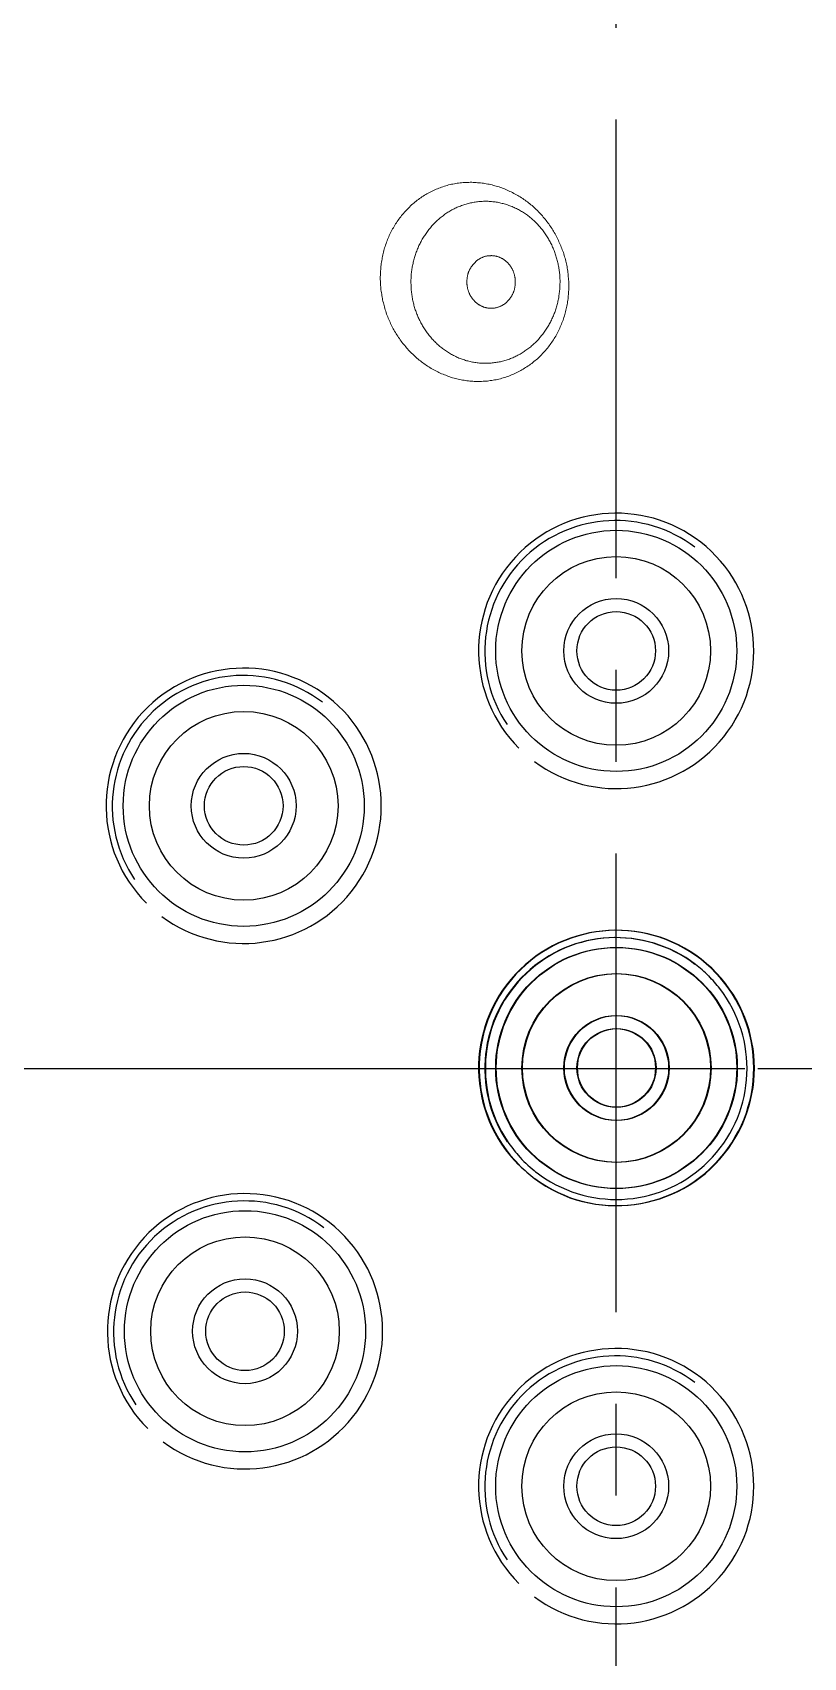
# Model space of a CAD drawing. Extents: x -5208 to -4788, y -2139 to -1842.
# Drawn here: x -5014.27 to -4999.55, y -2071.08 to -2040.08 of the extents above; entities that cross this region are included whole.
import ezdxf

# ---------------------------------------------------------------- set-up
doc = ezdxf.new("R2010")
doc.units = 0
doc.header["$LTSCALE"] = 7
doc.linetypes.add('CENTER', pattern=[2, 1.25, -0.25, 0.25, -0.25])
doc.layers.get('0').update_dxf_attribs({"color": 2, "linetype": 'CONTINUOUS'})
doc.layers.add('1', color=1, linetype='CENTER')
doc.layers.add('Trimetric', color=7, linetype='CONTINUOUS')

msp = doc.modelspace()

# ---------------------------------------------------------------- linework, layer by layer
at = {"color": 7, "linetype": 'Continuous'}
for centre, radius in [((-5003.129, -2051.876), 2.3), ((-5003.129, -2051.876), 1.8), ((-5003.129, -2051.876), 1), ((-5003.129, -2051.876), 0.75), ((-5010.238, -2054.831), 2.3), ((-5010.238, -2054.831), 1.8), ((-5010.238, -2054.831), 1), ((-5010.238, -2054.831), 0.75), ((-5003.129, -2059.832), 2.3), ((-5003.129, -2059.832), 2.3), ((-5003.118, -2059.832), 2.3), ((-5003.129, -2059.832), 1.8), ((-5003.129, -2059.832), 1.8), ((-5003.118, -2059.832), 1.8), ((-5003.129, -2059.832), 1), ((-5003.129, -2059.832), 1), ((-5003.118, -2059.832), 1), ((-5003.129, -2059.832), 0.75), ((-5003.129, -2059.832), 0.75), ((-5003.118, -2059.832), 0.75), ((-5010.213, -2064.854), 2.3), ((-5010.213, -2064.854), 1.8), ((-5010.213, -2064.854), 1), ((-5010.213, -2064.854), 0.75), ((-5003.129, -2067.81), 2.3), ((-5003.129, -2067.81), 1.8), ((-5003.129, -2067.81), 1), ((-5003.129, -2067.81), 0.75)]:
    msp.add_circle(centre, radius, dxfattribs=at)
for centre, radius, start, end in [((-5003.129, -2051.876), 2.626, 233.5121, 224.9983), ((-5003.14, -2051.887), 2.497, 52.7184, 213.9534), ((-5010.238, -2054.831), 2.626, 233.5121, 224.9983), ((-5010.249, -2054.842), 2.497, 52.7184, 213.9534), ((-5003.129, -2059.832), 2.626, 233.5121, 224.9983), ((-5003.129, -2059.832), 2.626, 233.5121, 224.9983), ((-5003.118, -2059.832), 2.626, 233.5121, 224.9983), ((-5003.14, -2059.843), 2.497, 52.7184, 213.9534), ((-5003.14, -2059.843), 2.497, 52.7184, 213.9534), ((-5003.129, -2059.843), 2.497, 52.7184, 213.9534), ((-5003.13, -2059.845), 2.499, 45.0164, 52.7285), ((-5003.135, -2059.847), 2.504, 37.6234, 44.9734), ((-5003.129, -2059.843), 2.497, 237.3364, 37.6284), ((-5003.127, -2059.841), 2.5, 213.958, 221.4958), ((-5003.13, -2059.844), 2.496, 221.4986, 231.2417), ((-5003.116, -2059.829), 2.63, 225.0209, 233.5194), ((-5003.127, -2059.84), 2.501, 231.2355, 237.3276), ((-5010.213, -2064.854), 2.626, 233.5121, 224.9983), ((-5010.224, -2064.865), 2.497, 52.7184, 213.9534), ((-5003.129, -2067.809), 2.626, 233.5121, 224.9983), ((-5003.14, -2067.821), 2.497, 52.7184, 213.9534)]:
    msp.add_arc(centre, radius, start, end, dxfattribs=at)
at = {"layer": '1'}
for p, q in [((-5003.129, -2106.49), (-5003.129, -2013.196)), ((-5068.926, -2059.843), (-4835.119, -2059.843)), ((-5066.928, -2059.843), (-4833.119, -2059.843))]:
    msp.add_line(p, q, dxfattribs=at)
at = {"layer": 'Trimetric', "color": 0, "linetype": 'Continuous', "lineweight": 18}
for points in [[(-5005.718, -2042.948), (-5005.746, -2042.946), (-5005.773, -2042.945), (-5005.801, -2042.943), (-5005.829, -2042.941), (-5005.857, -2042.939), (-5005.885, -2042.938), (-5005.913, -2042.938), (-5005.941, -2042.939), (-5005.969, -2042.94), (-5005.997, -2042.941), (-5006.025, -2042.942), (-5006.052, -2042.944), (-5006.08, -2042.945), (-5006.108, -2042.949), (-5006.136, -2042.952), (-5006.163, -2042.956), (-5006.191, -2042.961), (-5006.218, -2042.965), (-5006.246, -2042.97), (-5006.273, -2042.976), (-5006.3, -2042.982), (-5006.328, -2042.989), (-5006.355, -2042.996), (-5006.381, -2043.004), (-5006.408, -2043.012), (-5006.435, -2043.021), (-5006.461, -2043.031), (-5006.487, -2043.041), (-5006.513, -2043.05), (-5006.539, -2043.06), (-5006.565, -2043.07), (-5006.591, -2043.081), (-5006.616, -2043.093), (-5006.641, -2043.106), (-5006.666, -2043.118), (-5006.691, -2043.131), (-5006.716, -2043.143), (-5006.741, -2043.156), (-5006.765, -2043.17), (-5006.789, -2043.185), (-5006.812, -2043.2), (-5006.836, -2043.215), (-5006.859, -2043.231), (-5006.882, -2043.246), (-5006.904, -2043.263), (-5006.927, -2043.28), (-5006.949, -2043.297), (-5006.97, -2043.315), (-5006.992, -2043.333), (-5007.013, -2043.351), (-5007.034, -2043.369), (-5007.054, -2043.389), (-5007.074, -2043.409), (-5007.094, -2043.428), (-5007.113, -2043.448), (-5007.133, -2043.467), (-5007.153, -2043.487), (-5007.171, -2043.509), (-5007.188, -2043.53), (-5007.206, -2043.552), (-5007.224, -2043.573), (-5007.242, -2043.595), (-5007.26, -2043.616), (-5007.276, -2043.639), (-5007.293, -2043.661), (-5007.308, -2043.684), (-5007.324, -2043.708), (-5007.339, -2043.731), (-5007.354, -2043.755), (-5007.368, -2043.779), (-5007.382, -2043.803), (-5007.396, -2043.827), (-5007.409, -2043.852), (-5007.422, -2043.877), (-5007.435, -2043.902), (-5007.447, -2043.927), (-5007.459, -2043.952), (-5007.47, -2043.978), (-5007.481, -2044.003), (-5007.492, -2044.029), (-5007.502, -2044.055), (-5007.512, -2044.081), (-5007.521, -2044.107), (-5007.531, -2044.134), (-5007.539, -2044.16), (-5007.548, -2044.187), (-5007.555, -2044.214), (-5007.563, -2044.241), (-5007.57, -2044.268), (-5007.576, -2044.295), (-5007.582, -2044.322), (-5007.587, -2044.35), (-5007.593, -2044.377), (-5007.598, -2044.404), (-5007.604, -2044.432), (-5007.609, -2044.459), (-5007.612, -2044.487), (-5007.615, -2044.515), (-5007.618, -2044.543), (-5007.621, -2044.57), (-5007.624, -2044.598), (-5007.627, -2044.626), (-5007.628, -2044.654), (-5007.629, -2044.682), (-5007.63, -2044.71), (-5007.631, -2044.738), (-5007.631, -2044.765), (-5007.631, -2044.793), (-5007.63, -2044.821), (-5007.629, -2044.849), (-5007.628, -2044.877), (-5007.626, -2044.905), (-5007.624, -2044.933), (-5007.621, -2044.961), (-5007.618, -2044.988), (-5007.615, -2045.016), (-5007.61, -2045.044), (-5007.605, -2045.071), (-5007.6, -2045.099), (-5007.596, -2045.126), (-5007.591, -2045.154), (-5007.586, -2045.181), (-5007.58, -2045.208), (-5007.573, -2045.235), (-5007.565, -2045.262), (-5007.558, -2045.289), (-5007.551, -2045.316), (-5007.544, -2045.343), (-5007.537, -2045.37), (-5007.528, -2045.397), (-5007.519, -2045.423), (-5007.51, -2045.45), (-5007.5, -2045.476), (-5007.49, -2045.502), (-5007.48, -2045.528), (-5007.469, -2045.554), (-5007.458, -2045.579), (-5007.446, -2045.605), (-5007.435, -2045.63), (-5007.422, -2045.655), (-5007.41, -2045.68), (-5007.397, -2045.705), (-5007.384, -2045.73), (-5007.371, -2045.754), (-5007.357, -2045.779), (-5007.343, -2045.803), (-5007.328, -2045.826), (-5007.313, -2045.85), (-5007.299, -2045.874), (-5007.283, -2045.897), (-5007.267, -2045.92), (-5007.251, -2045.943), (-5007.235, -2045.966), (-5007.218, -2045.988), (-5007.201, -2046.01), (-5007.184, -2046.032), (-5007.165, -2046.053), (-5007.147, -2046.074), (-5007.128, -2046.095), (-5007.11, -2046.116), (-5007.092, -2046.137), (-5007.073, -2046.158), (-5007.054, -2046.178), (-5007.033, -2046.197), (-5007.013, -2046.216), (-5006.993, -2046.235), (-5006.972, -2046.255), (-5006.952, -2046.274), (-5006.932, -2046.293), (-5006.91, -2046.311), (-5006.889, -2046.328), (-5006.867, -2046.346), (-5006.845, -2046.363), (-5006.822, -2046.38), (-5006.8, -2046.396), (-5006.777, -2046.412), (-5006.754, -2046.428), (-5006.731, -2046.444), (-5006.707, -2046.459), (-5006.683, -2046.473), (-5006.66, -2046.488), (-5006.635, -2046.502), (-5006.611, -2046.515), (-5006.586, -2046.527), (-5006.561, -2046.54), (-5006.536, -2046.552), (-5006.511, -2046.565), (-5006.486, -2046.577), (-5006.46, -2046.589), (-5006.434, -2046.599), (-5006.408, -2046.609), (-5006.382, -2046.619), (-5006.356, -2046.629), (-5006.33, -2046.639), (-5006.304, -2046.649), (-5006.277, -2046.658), (-5006.251, -2046.666), (-5006.224, -2046.673), (-5006.197, -2046.681), (-5006.17, -2046.687), (-5006.143, -2046.694), (-5006.115, -2046.7), (-5006.088, -2046.705), (-5006.06, -2046.71), (-5006.033, -2046.715), (-5006.005, -2046.719), (-5005.978, -2046.723), (-5005.95, -2046.726), (-5005.922, -2046.729), (-5005.894, -2046.731), (-5005.866, -2046.734), (-5005.838, -2046.735), (-5005.811, -2046.736), (-5005.783, -2046.737), (-5005.755, -2046.736), (-5005.727, -2046.736), (-5005.699, -2046.736), (-5005.671, -2046.734), (-5005.643, -2046.732), (-5005.615, -2046.73), (-5005.587, -2046.728), (-5005.56, -2046.725), (-5005.532, -2046.721), (-5005.504, -2046.717), (-5005.477, -2046.713), (-5005.449, -2046.708), (-5005.422, -2046.703), (-5005.395, -2046.696), (-5005.367, -2046.69), (-5005.34, -2046.684), (-5005.313, -2046.676), (-5005.286, -2046.668), (-5005.26, -2046.661), (-5005.233, -2046.652), (-5005.207, -2046.643), (-5005.18, -2046.634), (-5005.154, -2046.624), (-5005.128, -2046.613), (-5005.102, -2046.603), (-5005.077, -2046.592), (-5005.051, -2046.58), (-5005.026, -2046.568), (-5005.001, -2046.556), (-5004.976, -2046.543), (-5004.952, -2046.53), (-5004.928, -2046.516), (-5004.904, -2046.501), (-5004.88, -2046.486), (-5004.857, -2046.471), (-5004.833, -2046.456), (-5004.81, -2046.441), (-5004.786, -2046.426), (-5004.764, -2046.409), (-5004.742, -2046.391), (-5004.72, -2046.374), (-5004.698, -2046.357), (-5004.677, -2046.339), (-5004.655, -2046.322), (-5004.634, -2046.303), (-5004.613, -2046.284), (-5004.593, -2046.265), (-5004.573, -2046.246), (-5004.553, -2046.226), (-5004.534, -2046.206), (-5004.514, -2046.186), (-5004.496, -2046.165), (-5004.477, -2046.144), (-5004.459, -2046.123), (-5004.442, -2046.101), (-5004.424, -2046.079), (-5004.407, -2046.057), (-5004.391, -2046.034), (-5004.375, -2046.012), (-5004.358, -2045.989), (-5004.343, -2045.966), (-5004.328, -2045.942), (-5004.313, -2045.919), (-5004.298, -2045.895), (-5004.284, -2045.871), (-5004.271, -2045.846), (-5004.257, -2045.822), (-5004.244, -2045.797), (-5004.232, -2045.772), (-5004.219, -2045.747), (-5004.207, -2045.722), (-5004.196, -2045.696), (-5004.185, -2045.671), (-5004.174, -2045.645), (-5004.164, -2045.619), (-5004.154, -2045.593), (-5004.144, -2045.567), (-5004.135, -2045.54), (-5004.127, -2045.514), (-5004.118, -2045.487), (-5004.11, -2045.46), (-5004.103, -2045.433), (-5004.095, -2045.407), (-5004.089, -2045.379), (-5004.082, -2045.352), (-5004.076, -2045.325), (-5004.071, -2045.298), (-5004.066, -2045.27), (-5004.061, -2045.243), (-5004.056, -2045.215), (-5004.052, -2045.187), (-5004.049, -2045.16), (-5004.045, -2045.132), (-5004.043, -2045.104), (-5004.04, -2045.076), (-5004.038, -2045.048), (-5004.037, -2045.021), (-5004.036, -2044.993), (-5004.036, -2044.965), (-5004.036, -2044.937), (-5004.035, -2044.909), (-5004.035, -2044.881), (-5004.035, -2044.853), (-5004.036, -2044.825), (-5004.039, -2044.797), (-5004.041, -2044.769), (-5004.043, -2044.742), (-5004.045, -2044.714), (-5004.048, -2044.686), (-5004.05, -2044.658), (-5004.055, -2044.631), (-5004.059, -2044.603), (-5004.063, -2044.575), (-5004.068, -2044.548), (-5004.074, -2044.52), (-5004.079, -2044.493), (-5004.085, -2044.466), (-5004.091, -2044.439), (-5004.098, -2044.412), (-5004.105, -2044.385), (-5004.113, -2044.358), (-5004.121, -2044.331), (-5004.129, -2044.304), (-5004.138, -2044.278), (-5004.148, -2044.252), (-5004.158, -2044.226), (-5004.168, -2044.199), (-5004.177, -2044.173), (-5004.187, -2044.147), (-5004.197, -2044.121), (-5004.209, -2044.096), (-5004.221, -2044.071), (-5004.233, -2044.045), (-5004.246, -2044.02), (-5004.258, -2043.995), (-5004.27, -2043.97), (-5004.282, -2043.945), (-5004.296, -2043.921), (-5004.31, -2043.896), (-5004.324, -2043.872), (-5004.339, -2043.848), (-5004.353, -2043.825), (-5004.369, -2043.801), (-5004.384, -2043.778), (-5004.4, -2043.755), (-5004.416, -2043.732), (-5004.433, -2043.71), (-5004.45, -2043.688), (-5004.467, -2043.665), (-5004.484, -2043.643), (-5004.502, -2043.622), (-5004.52, -2043.601), (-5004.538, -2043.579), (-5004.557, -2043.559), (-5004.576, -2043.538), (-5004.595, -2043.518), (-5004.614, -2043.498), (-5004.634, -2043.478), (-5004.654, -2043.458), (-5004.674, -2043.439), (-5004.695, -2043.42), (-5004.715, -2043.402), (-5004.736, -2043.383), (-5004.758, -2043.365), (-5004.779, -2043.347), (-5004.801, -2043.33), (-5004.823, -2043.313), (-5004.846, -2043.296), (-5004.868, -2043.28), (-5004.891, -2043.264), (-5004.914, -2043.248), (-5004.938, -2043.233), (-5004.961, -2043.217), (-5004.985, -2043.203), (-5005.009, -2043.189), (-5005.033, -2043.174), (-5005.057, -2043.161), (-5005.082, -2043.148), (-5005.106, -2043.135), (-5005.131, -2043.122), (-5005.157, -2043.11), (-5005.182, -2043.098), (-5005.207, -2043.087), (-5005.233, -2043.076), (-5005.259, -2043.065), (-5005.285, -2043.055), (-5005.311, -2043.045), (-5005.337, -2043.036), (-5005.364, -2043.026), (-5005.391, -2043.019), (-5005.417, -2043.011), (-5005.444, -2043.004), (-5005.471, -2042.997), (-5005.498, -2042.989), (-5005.525, -2042.982), (-5005.552, -2042.976), (-5005.58, -2042.971), (-5005.608, -2042.966), (-5005.635, -2042.962), (-5005.663, -2042.957), (-5005.69, -2042.953)], [(-5005.629, -2046.39), (-5005.651, -2046.39), (-5005.674, -2046.389), (-5005.696, -2046.388), (-5005.718, -2046.387), (-5005.741, -2046.385), (-5005.763, -2046.383), (-5005.785, -2046.38), (-5005.807, -2046.377), (-5005.83, -2046.374), (-5005.852, -2046.37), (-5005.874, -2046.366), (-5005.896, -2046.362), (-5005.918, -2046.357), (-5005.94, -2046.352), (-5005.961, -2046.346), (-5005.983, -2046.34), (-5006.004, -2046.334), (-5006.026, -2046.327), (-5006.047, -2046.32), (-5006.068, -2046.313), (-5006.089, -2046.305), (-5006.11, -2046.297), (-5006.131, -2046.289), (-5006.152, -2046.28), (-5006.172, -2046.271), (-5006.192, -2046.261), (-5006.212, -2046.25), (-5006.232, -2046.24), (-5006.252, -2046.23), (-5006.272, -2046.22), (-5006.292, -2046.209), (-5006.311, -2046.198), (-5006.33, -2046.185), (-5006.349, -2046.173), (-5006.367, -2046.161), (-5006.386, -2046.148), (-5006.405, -2046.136), (-5006.423, -2046.123), (-5006.441, -2046.11), (-5006.459, -2046.096), (-5006.477, -2046.082), (-5006.494, -2046.068), (-5006.511, -2046.053), (-5006.528, -2046.039), (-5006.544, -2046.023), (-5006.56, -2046.008), (-5006.577, -2045.993), (-5006.593, -2045.977), (-5006.608, -2045.961), (-5006.624, -2045.944), (-5006.639, -2045.928), (-5006.653, -2045.911), (-5006.667, -2045.893), (-5006.682, -2045.876), (-5006.696, -2045.859), (-5006.71, -2045.842), (-5006.725, -2045.824), (-5006.738, -2045.806), (-5006.75, -2045.787), (-5006.763, -2045.769), (-5006.775, -2045.75), (-5006.788, -2045.732), (-5006.8, -2045.713), (-5006.813, -2045.694), (-5006.824, -2045.675), (-5006.835, -2045.656), (-5006.846, -2045.636), (-5006.857, -2045.616), (-5006.867, -2045.596), (-5006.877, -2045.576), (-5006.887, -2045.556), (-5006.897, -2045.536), (-5006.906, -2045.515), (-5006.915, -2045.495), (-5006.923, -2045.474), (-5006.932, -2045.453), (-5006.94, -2045.433), (-5006.948, -2045.411), (-5006.955, -2045.39), (-5006.963, -2045.369), (-5006.969, -2045.348), (-5006.976, -2045.326), (-5006.982, -2045.305), (-5006.989, -2045.283), (-5006.994, -2045.262), (-5007, -2045.24), (-5007.005, -2045.218), (-5007.01, -2045.196), (-5007.014, -2045.174), (-5007.019, -2045.152), (-5007.022, -2045.13), (-5007.025, -2045.108), (-5007.028, -2045.086), (-5007.031, -2045.063), (-5007.034, -2045.041), (-5007.037, -2045.019), (-5007.04, -2044.997), (-5007.041, -2044.974), (-5007.042, -2044.952), (-5007.043, -2044.929), (-5007.044, -2044.907), (-5007.045, -2044.885), (-5007.046, -2044.862), (-5007.047, -2044.84), (-5007.047, -2044.817), (-5007.046, -2044.795), (-5007.045, -2044.773), (-5007.044, -2044.75), (-5007.043, -2044.728), (-5007.041, -2044.705), (-5007.039, -2044.683), (-5007.037, -2044.661), (-5007.034, -2044.638), (-5007.032, -2044.616), (-5007.028, -2044.594), (-5007.025, -2044.572), (-5007.021, -2044.55), (-5007.017, -2044.528), (-5007.011, -2044.506), (-5007.006, -2044.484), (-5007.001, -2044.462), (-5006.996, -2044.44), (-5006.991, -2044.419), (-5006.986, -2044.397), (-5006.979, -2044.375), (-5006.972, -2044.354), (-5006.965, -2044.333), (-5006.958, -2044.312), (-5006.951, -2044.29), (-5006.944, -2044.269), (-5006.937, -2044.248), (-5006.928, -2044.227), (-5006.92, -2044.206), (-5006.911, -2044.185), (-5006.902, -2044.165), (-5006.893, -2044.145), (-5006.883, -2044.124), (-5006.873, -2044.104), (-5006.863, -2044.084), (-5006.852, -2044.065), (-5006.842, -2044.045), (-5006.83, -2044.025), (-5006.819, -2044.006), (-5006.808, -2043.987), (-5006.795, -2043.968), (-5006.783, -2043.95), (-5006.77, -2043.931), (-5006.757, -2043.913), (-5006.745, -2043.894), (-5006.732, -2043.876), (-5006.719, -2043.857), (-5006.704, -2043.84), (-5006.69, -2043.823), (-5006.675, -2043.806), (-5006.661, -2043.789), (-5006.647, -2043.771), (-5006.632, -2043.754), (-5006.617, -2043.738), (-5006.602, -2043.721), (-5006.586, -2043.706), (-5006.57, -2043.69), (-5006.554, -2043.674), (-5006.537, -2043.659), (-5006.52, -2043.644), (-5006.503, -2043.63), (-5006.486, -2043.615), (-5006.469, -2043.601), (-5006.451, -2043.587), (-5006.433, -2043.574), (-5006.415, -2043.56), (-5006.397, -2043.547), (-5006.379, -2043.535), (-5006.36, -2043.522), (-5006.341, -2043.51), (-5006.322, -2043.498), (-5006.303, -2043.486), (-5006.284, -2043.475), (-5006.264, -2043.464), (-5006.244, -2043.454), (-5006.224, -2043.443), (-5006.204, -2043.433), (-5006.184, -2043.424), (-5006.164, -2043.414), (-5006.143, -2043.406), (-5006.122, -2043.398), (-5006.101, -2043.39), (-5006.08, -2043.382), (-5006.059, -2043.374), (-5006.038, -2043.366), (-5006.016, -2043.36), (-5005.995, -2043.354), (-5005.973, -2043.348), (-5005.951, -2043.342), (-5005.93, -2043.336), (-5005.908, -2043.331), (-5005.886, -2043.326), (-5005.864, -2043.321), (-5005.842, -2043.317), (-5005.82, -2043.314), (-5005.798, -2043.311), (-5005.776, -2043.308), (-5005.753, -2043.306), (-5005.731, -2043.304), (-5005.709, -2043.302), (-5005.686, -2043.301), (-5005.664, -2043.3), (-5005.641, -2043.299), (-5005.619, -2043.299), (-5005.597, -2043.3), (-5005.574, -2043.3), (-5005.552, -2043.301), (-5005.529, -2043.303), (-5005.507, -2043.305), (-5005.485, -2043.307), (-5005.462, -2043.309), (-5005.44, -2043.312), (-5005.418, -2043.315), (-5005.396, -2043.319), (-5005.374, -2043.323), (-5005.352, -2043.328), (-5005.33, -2043.333), (-5005.308, -2043.339), (-5005.287, -2043.345), (-5005.265, -2043.351), (-5005.244, -2043.357), (-5005.222, -2043.363), (-5005.201, -2043.369), (-5005.18, -2043.377), (-5005.159, -2043.386), (-5005.138, -2043.394), (-5005.117, -2043.402), (-5005.096, -2043.41), (-5005.075, -2043.418), (-5005.055, -2043.428), (-5005.035, -2043.438), (-5005.015, -2043.448), (-5004.995, -2043.458), (-5004.975, -2043.469), (-5004.956, -2043.48), (-5004.936, -2043.492), (-5004.917, -2043.503), (-5004.898, -2043.515), (-5004.88, -2043.527), (-5004.861, -2043.54), (-5004.843, -2043.553), (-5004.824, -2043.566), (-5004.807, -2043.58), (-5004.789, -2043.593), (-5004.771, -2043.607), (-5004.754, -2043.622), (-5004.737, -2043.636), (-5004.72, -2043.651), (-5004.703, -2043.666), (-5004.687, -2043.681), (-5004.671, -2043.697), (-5004.655, -2043.713), (-5004.639, -2043.729), (-5004.624, -2043.745), (-5004.609, -2043.761), (-5004.594, -2043.778), (-5004.579, -2043.795), (-5004.565, -2043.812), (-5004.551, -2043.83), (-5004.537, -2043.847), (-5004.523, -2043.865), (-5004.51, -2043.883), (-5004.497, -2043.901), (-5004.484, -2043.92), (-5004.471, -2043.938), (-5004.459, -2043.957), (-5004.447, -2043.976), (-5004.435, -2043.995), (-5004.424, -2044.014), (-5004.413, -2044.034), (-5004.401, -2044.053), (-5004.391, -2044.073), (-5004.381, -2044.093), (-5004.37, -2044.113), (-5004.36, -2044.133), (-5004.351, -2044.153), (-5004.342, -2044.174), (-5004.333, -2044.194), (-5004.324, -2044.215), (-5004.316, -2044.236), (-5004.308, -2044.257), (-5004.3, -2044.278), (-5004.294, -2044.299), (-5004.287, -2044.321), (-5004.28, -2044.342), (-5004.273, -2044.363), (-5004.266, -2044.385), (-5004.259, -2044.406), (-5004.254, -2044.428), (-5004.249, -2044.45), (-5004.244, -2044.472), (-5004.239, -2044.494), (-5004.234, -2044.515), (-5004.229, -2044.537), (-5004.225, -2044.559), (-5004.221, -2044.581), (-5004.218, -2044.604), (-5004.215, -2044.626), (-5004.212, -2044.648), (-5004.21, -2044.67), (-5004.207, -2044.693), (-5004.206, -2044.715), (-5004.204, -2044.737), (-5004.203, -2044.76), (-5004.202, -2044.782), (-5004.201, -2044.805), (-5004.201, -2044.827), (-5004.201, -2044.85), (-5004.202, -2044.872), (-5004.203, -2044.894), (-5004.204, -2044.917), (-5004.205, -2044.939), (-5004.206, -2044.962), (-5004.207, -2044.984), (-5004.209, -2045.006), (-5004.212, -2045.029), (-5004.215, -2045.051), (-5004.218, -2045.073), (-5004.221, -2045.095), (-5004.224, -2045.117), (-5004.227, -2045.14), (-5004.231, -2045.162), (-5004.235, -2045.184), (-5004.24, -2045.206), (-5004.245, -2045.227), (-5004.25, -2045.249), (-5004.256, -2045.271), (-5004.262, -2045.293), (-5004.268, -2045.314), (-5004.275, -2045.336), (-5004.281, -2045.357), (-5004.288, -2045.378), (-5004.296, -2045.399), (-5004.303, -2045.421), (-5004.311, -2045.442), (-5004.319, -2045.462), (-5004.328, -2045.483), (-5004.337, -2045.504), (-5004.346, -2045.524), (-5004.355, -2045.545), (-5004.365, -2045.565), (-5004.374, -2045.585), (-5004.385, -2045.605), (-5004.395, -2045.625), (-5004.406, -2045.645), (-5004.417, -2045.664), (-5004.428, -2045.683), (-5004.44, -2045.703), (-5004.452, -2045.721), (-5004.465, -2045.74), (-5004.478, -2045.758), (-5004.49, -2045.777), (-5004.503, -2045.795), (-5004.516, -2045.814), (-5004.529, -2045.832), (-5004.543, -2045.849), (-5004.558, -2045.866), (-5004.572, -2045.884), (-5004.587, -2045.901), (-5004.601, -2045.918), (-5004.615, -2045.935), (-5004.631, -2045.952), (-5004.646, -2045.968), (-5004.662, -2045.984), (-5004.678, -2045.999), (-5004.694, -2046.015), (-5004.711, -2046.03), (-5004.727, -2046.045), (-5004.744, -2046.06), (-5004.761, -2046.074), (-5004.779, -2046.088), (-5004.796, -2046.102), (-5004.814, -2046.116), (-5004.832, -2046.129), (-5004.851, -2046.142), (-5004.87, -2046.154), (-5004.888, -2046.166), (-5004.907, -2046.178), (-5004.926, -2046.19), (-5004.945, -2046.203), (-5004.964, -2046.214), (-5004.984, -2046.224), (-5005.004, -2046.234), (-5005.024, -2046.245), (-5005.044, -2046.255), (-5005.064, -2046.265), (-5005.084, -2046.275), (-5005.105, -2046.284), (-5005.125, -2046.293), (-5005.146, -2046.301), (-5005.167, -2046.309), (-5005.188, -2046.316), (-5005.21, -2046.324), (-5005.231, -2046.33), (-5005.253, -2046.336), (-5005.274, -2046.343), (-5005.296, -2046.349), (-5005.318, -2046.354), (-5005.339, -2046.359), (-5005.361, -2046.363), (-5005.383, -2046.367), (-5005.406, -2046.37), (-5005.428, -2046.374), (-5005.45, -2046.377), (-5005.472, -2046.381), (-5005.494, -2046.384), (-5005.517, -2046.385), (-5005.539, -2046.386), (-5005.562, -2046.387), (-5005.584, -2046.388), (-5005.606, -2046.389)]]:
    msp.add_lwpolyline(points, close=True, dxfattribs=at)
for points in [[(-5005.895, -2044.548), (-5005.9, -2044.557), (-5005.905, -2044.566), (-5005.91, -2044.574), (-5005.915, -2044.583), (-5005.92, -2044.592), (-5005.925, -2044.601), (-5005.929, -2044.61), (-5005.933, -2044.619), (-5005.938, -2044.629), (-5005.941, -2044.638), (-5005.945, -2044.647), (-5005.948, -2044.657), (-5005.952, -2044.666), (-5005.955, -2044.676), (-5005.958, -2044.686), (-5005.961, -2044.695), (-5005.963, -2044.705), (-5005.965, -2044.715), (-5005.967, -2044.725), (-5005.969, -2044.735), (-5005.971, -2044.745), (-5005.973, -2044.755), (-5005.975, -2044.765), (-5005.975, -2044.775), (-5005.976, -2044.785), (-5005.977, -2044.795), (-5005.978, -2044.805), (-5005.979, -2044.815), (-5005.979, -2044.825), (-5005.979, -2044.835), (-5005.979, -2044.845), (-5005.979, -2044.855), (-5005.979, -2044.866), (-5005.978, -2044.876), (-5005.977, -2044.886), (-5005.976, -2044.896), (-5005.975, -2044.906), (-5005.973, -2044.916), (-5005.972, -2044.926), (-5005.97, -2044.936), (-5005.969, -2044.946), (-5005.966, -2044.956), (-5005.964, -2044.965), (-5005.961, -2044.975), (-5005.959, -2044.985), (-5005.956, -2044.995), (-5005.953, -2045.004), (-5005.95, -2045.014), (-5005.947, -2045.023), (-5005.943, -2045.033), (-5005.939, -2045.042), (-5005.935, -2045.052), (-5005.931, -2045.061), (-5005.927, -2045.07), (-5005.923, -2045.079), (-5005.918, -2045.088), (-5005.913, -2045.097), (-5005.908, -2045.106), (-5005.903, -2045.114), (-5005.898, -2045.123), (-5005.892, -2045.131), (-5005.886, -2045.14), (-5005.88, -2045.148), (-5005.875, -2045.156), (-5005.868, -2045.164), (-5005.862, -2045.172), (-5005.856, -2045.18), (-5005.849, -2045.188), (-5005.842, -2045.195), (-5005.835, -2045.202), (-5005.828, -2045.21), (-5005.821, -2045.217), (-5005.814, -2045.224), (-5005.806, -2045.23), (-5005.798, -2045.236), (-5005.79, -2045.243), (-5005.782, -2045.249), (-5005.774, -2045.255), (-5005.766, -2045.261), (-5005.758, -2045.267), (-5005.749, -2045.272), (-5005.741, -2045.278), (-5005.732, -2045.283), (-5005.723, -2045.288), (-5005.714, -2045.293), (-5005.705, -2045.297), (-5005.696, -2045.301), (-5005.687, -2045.306), (-5005.677, -2045.309), (-5005.668, -2045.313), (-5005.659, -2045.317), (-5005.649, -2045.32), (-5005.639, -2045.323), (-5005.63, -2045.326), (-5005.62, -2045.328), (-5005.61, -2045.33), (-5005.6, -2045.333), (-5005.59, -2045.334), (-5005.58, -2045.336), (-5005.57, -2045.337), (-5005.56, -2045.338), (-5005.55, -2045.339), (-5005.54, -2045.34), (-5005.53, -2045.341), (-5005.52, -2045.341), (-5005.51, -2045.341), (-5005.5, -2045.341), (-5005.49, -2045.34), (-5005.479, -2045.339), (-5005.469, -2045.338), (-5005.459, -2045.337), (-5005.449, -2045.336), (-5005.439, -2045.334), (-5005.429, -2045.332), (-5005.42, -2045.33), (-5005.41, -2045.328), (-5005.4, -2045.325), (-5005.39, -2045.322), (-5005.381, -2045.319), (-5005.371, -2045.316), (-5005.362, -2045.312), (-5005.352, -2045.308), (-5005.343, -2045.304), (-5005.334, -2045.3), (-5005.325, -2045.296), (-5005.316, -2045.291), (-5005.307, -2045.287), (-5005.298, -2045.282), (-5005.289, -2045.276), (-5005.281, -2045.271), (-5005.272, -2045.266), (-5005.264, -2045.26), (-5005.256, -2045.254), (-5005.248, -2045.248), (-5005.24, -2045.241), (-5005.232, -2045.235), (-5005.224, -2045.228), (-5005.217, -2045.222), (-5005.21, -2045.214), (-5005.203, -2045.207), (-5005.195, -2045.2), (-5005.188, -2045.193), (-5005.182, -2045.185), (-5005.175, -2045.178), (-5005.169, -2045.17), (-5005.162, -2045.162), (-5005.156, -2045.154), (-5005.15, -2045.146), (-5005.145, -2045.137), (-5005.139, -2045.129), (-5005.134, -2045.121), (-5005.129, -2045.112), (-5005.124, -2045.103), (-5005.119, -2045.094), (-5005.114, -2045.085), (-5005.109, -2045.076), (-5005.105, -2045.067), (-5005.101, -2045.058), (-5005.097, -2045.049), (-5005.092, -2045.039), (-5005.089, -2045.03), (-5005.085, -2045.021), (-5005.082, -2045.011), (-5005.079, -2045.001), (-5005.076, -2044.992), (-5005.073, -2044.982), (-5005.071, -2044.972), (-5005.068, -2044.962), (-5005.066, -2044.953), (-5005.064, -2044.943), (-5005.063, -2044.933), (-5005.061, -2044.923), (-5005.059, -2044.913), (-5005.058, -2044.903), (-5005.057, -2044.893), (-5005.056, -2044.882), (-5005.056, -2044.872), (-5005.055, -2044.862), (-5005.055, -2044.852), (-5005.055, -2044.842), (-5005.055, -2044.832), (-5005.055, -2044.822), (-5005.055, -2044.812), (-5005.056, -2044.802), (-5005.057, -2044.792), (-5005.058, -2044.782), (-5005.059, -2044.772), (-5005.06, -2044.762), (-5005.062, -2044.752), (-5005.063, -2044.742), (-5005.065, -2044.732), (-5005.067, -2044.722), (-5005.07, -2044.712), (-5005.072, -2044.702), (-5005.075, -2044.692), (-5005.077, -2044.683), (-5005.08, -2044.673), (-5005.084, -2044.664), (-5005.087, -2044.654), (-5005.091, -2044.645), (-5005.094, -2044.635), (-5005.098, -2044.626), (-5005.103, -2044.617), (-5005.107, -2044.608), (-5005.111, -2044.598), (-5005.116, -2044.589), (-5005.121, -2044.58), (-5005.125, -2044.572), (-5005.131, -2044.563), (-5005.136, -2044.554), (-5005.141, -2044.546), (-5005.147, -2044.537), (-5005.153, -2044.529), (-5005.159, -2044.521), (-5005.165, -2044.513), (-5005.172, -2044.505), (-5005.178, -2044.498), (-5005.185, -2044.49), (-5005.191, -2044.482), (-5005.198, -2044.475), (-5005.206, -2044.468), (-5005.213, -2044.461), (-5005.22, -2044.454), (-5005.228, -2044.447), (-5005.235, -2044.441), (-5005.243, -2044.434), (-5005.251, -2044.428), (-5005.259, -2044.422), (-5005.267, -2044.416), (-5005.276, -2044.41), (-5005.284, -2044.405), (-5005.293, -2044.399), (-5005.302, -2044.394), (-5005.31, -2044.39), (-5005.319, -2044.385), (-5005.328, -2044.38), (-5005.337, -2044.376), (-5005.347, -2044.372), (-5005.356, -2044.368), (-5005.365, -2044.364), (-5005.375, -2044.361), (-5005.384, -2044.357), (-5005.394, -2044.354), (-5005.404, -2044.352), (-5005.414, -2044.349), (-5005.423, -2044.347), (-5005.433, -2044.345), (-5005.443, -2044.343), (-5005.453, -2044.341), (-5005.463, -2044.34), (-5005.473, -2044.339), (-5005.483, -2044.338), (-5005.493, -2044.337), (-5005.503, -2044.336), (-5005.514, -2044.336), (-5005.524, -2044.337), (-5005.534, -2044.337), (-5005.544, -2044.337), (-5005.554, -2044.338), (-5005.564, -2044.339), (-5005.574, -2044.34), (-5005.584, -2044.341), (-5005.594, -2044.343), (-5005.604, -2044.345), (-5005.614, -2044.347), (-5005.624, -2044.349), (-5005.633, -2044.352), (-5005.643, -2044.355), (-5005.653, -2044.358), (-5005.662, -2044.361), (-5005.672, -2044.365), (-5005.681, -2044.369), (-5005.69, -2044.372), (-5005.7, -2044.377), (-5005.709, -2044.381), (-5005.718, -2044.386), (-5005.726, -2044.391), (-5005.735, -2044.396), (-5005.744, -2044.401), (-5005.753, -2044.406), (-5005.761, -2044.412), (-5005.769, -2044.418), (-5005.778, -2044.423), (-5005.786, -2044.429)], [(-5005.786, -2044.429), (-5005.895, -2044.548)]]:
    msp.add_lwpolyline(points, dxfattribs=at)

doc.saveas('drawing.dxf')
